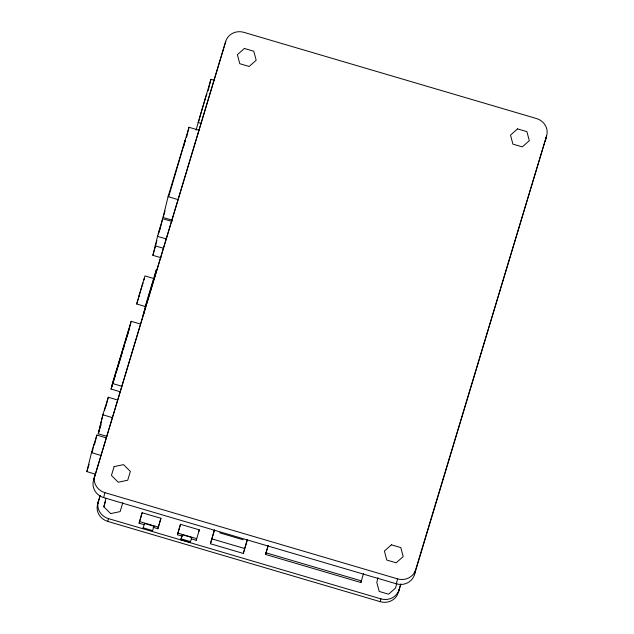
<?xml version="1.0" encoding="UTF-8"?>
<svg xmlns="http://www.w3.org/2000/svg" width="634" height="634" viewBox="0 0 634 634"><rect width="100%" height="100%" fill="white"/><g stroke="black" fill="none" stroke-linecap="round" stroke-linejoin="round"><path stroke-width="0.95" d="M206.668 94.902L206.732 94.165L205.939 96.503M145.566 306.602L136.643 303.971L144.956 275.917L153.88 278.54L145.741 305.77M95.338 474.161L86.834 471.593L91.668 451.915M94.054 444.236L93.792 445.615M92.081 452.684L92.968 449.015M93.19 448.095L93.594 446.447M94.577 444.545L96.875 435.043L106.322 437.896M106.758 436.335L98.254 433.767L102.851 414.771L108.295 397.217L117.742 400.07M98.698 432.261L103.088 414.089M105.609 406.14L104.475 410.705L104.61 410.269M106.005 406.378L108.295 397.217M120.492 391.844L111.045 389.062L112.654 382.698M128.757 330.314L129.098 328.903L112.258 384.973L113.676 380.257M129.479 327.937L131.167 321.303L140.613 324.085M93.555 480.255L225.752 41.369A14.693 13.782 13.6 0 1 243.828 32.326L536.507 118.542A14.693 13.782 13.6 0 1 546.611 135.89L414.414 574.776A14.693 13.782 13.6 0 1 396.345 583.819L103.667 497.603A14.693 13.782 13.6 0 1 93.555 480.255L225.752 41.369M161.028 257.697L152.873 255.351L157.692 235.666M155.433 246.396L156.162 243.48M156.432 242.267L156.875 240.437M159.958 227.955L158.437 234.009L158.563 233.566M159.95 229.873L162.645 218.722L172.131 221.448M172.48 220.244L163.041 217.462L168.073 196.651L189.019 127.283L199.393 130.342M168.699 196.619L185.31 140.09L183.931 145.765M400.886 584.112L398.31 592.631A14.693 13.782 13.6 0 1 380.234 601.674L107.772 521.41A14.693 13.782 13.6 0 1 97.66 504.062L100.061 495.574M186.499 137.689L189.019 127.283M154.205 278.397L156.233 270.021L145.614 305.208L143.133 315.455L144.814 309.899M103.667 497.603L104.864 492.65A14.693 13.782 13.6 0 1 94.759 475.302M122.774 502.802L120.119 511.606L110.649 513.603L103.841 506.812L105.902 498.316M196.041 130.089L210.916 79.298L214.704 80.415M208.126 90.82L210.916 79.298M107.772 521.41L108.454 518.604A14.693 13.782 13.6 0 1 98.341 501.256M143.783 524.58L139.084 523.193L142.143 512.747L160.933 518.279L157.874 528.732L153.182 527.345M142.143 512.747L139.084 523.193M144.306 524.255L144.504 523.43L153.903 526.196L153.697 527.02M157.874 528.732L160.933 518.279M182.148 536.15L177.449 534.763L180.508 524.31L199.298 529.85L198.902 531.498M180.508 524.31L177.449 534.763M191.73 537.474L190.279 542.45L180.88 539.685L182.338 534.708L191.73 537.474L191.531 538.298M182.338 534.708L180.88 539.685M190.279 542.45L190.477 541.626L181.086 538.86M191.547 538.916L196.247 540.295L196.643 538.646L177.853 533.115M247.403 539.914L243.321 553.442L210.44 543.75L214.355 529.778M243.321 553.442L247.244 539.471M363.504 573.619L360.912 582.535L265.551 554.441L268.142 545.533M360.912 582.535L361.317 580.879L265.955 552.785M377.943 577.717L376.802 582.432L379.203 591.435L388.594 594.209L395.592 587.972L396.733 583.248M380.234 601.674L380.915 598.868A14.693 13.782 13.6 0 0 398.992 589.826L400.704 584.144M396.345 583.819L397.542 578.866A14.693 13.782 13.6 0 0 415.619 569.823L546.611 135.89M398.31 592.631L398.992 589.826M414.414 574.776L415.619 569.823M142.571 284.214L142.88 282.93L138.719 296.958L138.965 296.363M198.434 122.172L199.369 118.661M143.878 280.157L144.338 278.477M126.8 337.343L129.542 327.826M199.599 117.781L201.319 111.774M162.645 218.722L157.462 236.355L165.997 238.812M158.833 232.361L158.96 231.917M152.873 255.351L155.56 246.119M201.564 110.918L205.678 97.279M131.167 321.303L112.392 383.483L121.847 386.264M114.247 378.379L128.472 331.257M113.629 381.105L115.578 374.543M116.165 372.721L118.106 366.175M118.693 364.336L120.103 359.676M120.634 357.814L122.069 353.146M123.162 349.445L124.002 346.655M125.683 341.076L126.531 338.287M163.041 217.462L165.022 210.9M97.66 504.062L100.235 495.542M103.841 506.812L105.434 501.534M144.504 523.43L142.975 528.653L143.173 527.829L152.572 530.595L152.374 531.427L153.903 526.196M196.247 540.295L199.298 529.85M210.44 543.75L214.522 530.23M265.551 554.441L268.293 545.367M96.875 435.043L91.431 452.605L100.877 455.45M98.254 433.767L101.115 424.526M86.834 471.593L89.125 464.207M139.282 295.389L139.702 294.041M138.046 299.937L138.608 298.146M137.768 300.833L136.643 303.971M111.465 387.612L112.527 384.481M111.045 389.062L112.495 384.767M155.164 245.857L163.707 248.306M197.903 122.41L201.691 123.527M168.073 196.651L178.455 199.71M104.864 492.65L397.542 578.866M219.657 532.837L243.139 539.756M211.637 538.797L244.518 548.481M139.488 521.544L158.278 527.076M108.454 518.604L380.915 598.868M102.851 414.771L112.297 417.624M545.969 137.285A14.693 13.782 13.6 0 1 545.414 140.843M114.088 466.632L111.433 475.429L118.241 482.22L127.711 480.223L130.366 471.427L123.559 464.627L114.088 466.632M244.383 48.461L237.385 54.698L239.787 63.701L249.178 66.467L256.176 60.23L253.782 51.227L244.383 48.461M517.51 128.884L510.513 135.121L512.914 144.124L522.305 146.89L529.303 140.661L526.909 131.658L517.51 128.884M391.392 544.82L384.394 551.057L386.795 560.06L396.187 562.826L403.184 556.589L400.791 547.586L391.392 544.82"/></g></svg>
